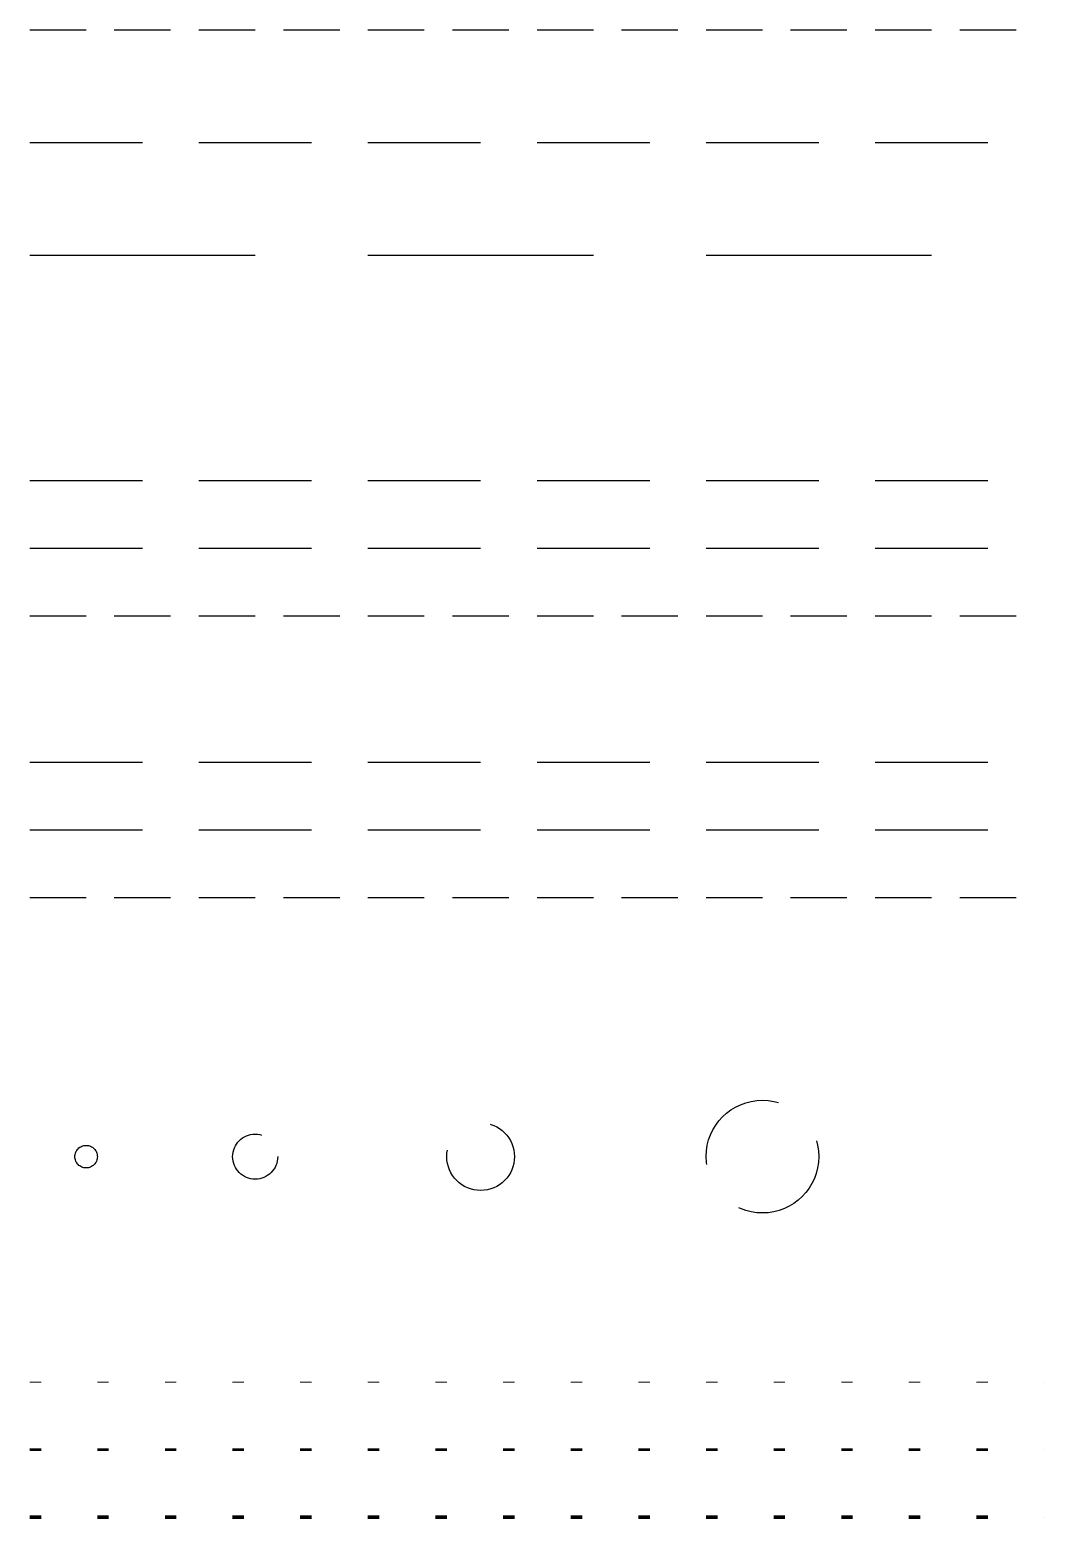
# Model space of a CAD drawing. Header units: millimetres. Extents: x 0 to 9, y -13.2 to 0.
import ezdxf

# ---------------------------------------------------------------- set-up
doc = ezdxf.new("R2010")
doc.units = ezdxf.units.MM
doc.header["$LTSCALE"] = 2
doc.linetypes.add('DASHED', pattern=[0.75, 0.5, -0.25])
doc.linetypes.add('DOT', pattern=[0.25, 0, -0.25])
doc.layers.get('0').update_dxf_attribs({"linetype": 'CONTINUOUS'})

# ---------------------------------------------------------------- blocks, each defined once
blk = doc.blocks.new('LTSBLK')
at = {"linetype": 'DASHED'}
blk.add_line((0, 0), (9, 0), dxfattribs=at)
at = {"linetype": 'BYBLOCK'}
blk.add_line((0, -0.6), (9, -0.6), dxfattribs=at)
at = {"linetype": 'DASHED', "ltscale": 0.5}
blk.add_line((0, -1.2), (9, -1.2), dxfattribs=at)

msp = doc.modelspace()

# ---------------------------------------------------------------- linework, layer by layer
at = {"linetype": 'DASHED', "ltscale": 0.5}
msp.add_line((0, 0), (9, 0), dxfattribs=at)
at = {"linetype": 'DASHED'}
msp.add_line((0, -1), (9, -1), dxfattribs=at)
at = {"linetype": 'DASHED', "ltscale": 2}
msp.add_line((0, -2), (9, -2), dxfattribs=at)
at = {"linetype": 'DOT', "lineweight": 0}
msp.add_line((0, -12), (9, -12), dxfattribs=at)
at = {"linetype": 'DOT', "lineweight": 50}
msp.add_line((0, -12.6), (9, -12.6), dxfattribs=at)
at = {"linetype": 'DOT', "lineweight": 100}
msp.add_line((0, -13.2), (9, -13.2), dxfattribs=at)
at = {"linetype": 'DASHED'}
for centre, radius in [((6.5, -10), 0.5), ((4, -10), 0.3), ((0.5, -10), 0.1), ((2, -10), 0.2)]:
    msp.add_circle(centre, radius, dxfattribs=at)

# ---------------------------------------------------------------- block references
msp.add_blockref('LTSBLK', (0, -4), dxfattribs=at)
at = {"linetype": 'DASHED', "ltscale": 3}
msp.add_blockref('LTSBLK', (0, -6.5), dxfattribs=at)

doc.saveas('drawing.dxf')
